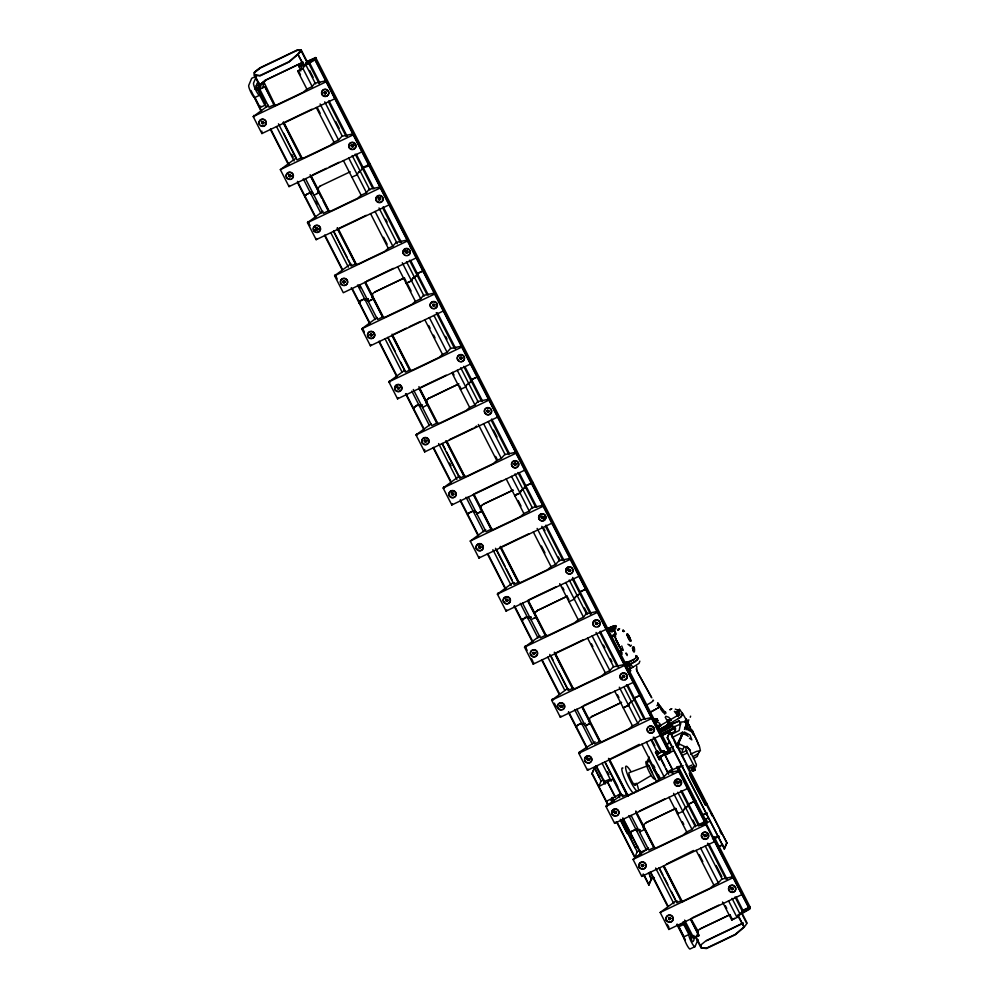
<?xml version="1.0" encoding="UTF-8"?>
<svg xmlns="http://www.w3.org/2000/svg" width="999" height="999" viewBox="0 0 999 999"><rect width="100%" height="100%" fill="white"/><g stroke="black" fill="none" stroke-linecap="round" stroke-linejoin="round"><path stroke-width="1.5" d="M623.351 631.543L623.076 629.882L623.376 631.493M665.197 717.182L667.844 721.927L671.203 719.967L668.693 717.245L665.858 716.258M657.767 703.159L657.929 703.97M658.391 704.869C654.595 707.367 659.178 703.733 658.378 703.958M658.304 704.682L657.767 703.408M682.429 732.329L672.14 737.587M615.247 633.316L614.959 631.518M669.954 733.778L675.312 731.305L675.561 728.458L674.637 726.885L673.863 728.746L662.012 734.477M673.576 727.11L680.456 724.1L679.17 720.878L670.304 724.787M684.465 721.753L680.893 722.077L679.158 730.556L671.403 734.44M656.48 721.728L656.331 720.991M638.086 658.616L638.111 657.742L637.3 659.989M636.251 668.693L636.775 670.903L636.763 666.42M612.974 629.295C612.949 633.791 616.021 627.097 612.974 629.295A7.118 1.086 -27.1 0 1 607.492 632.167M615.284 633.279L615.284 631.868M678.296 718.631A6.019 0.912 -27.1 0 0 681.43 716.246A481.943 73.277 -27.1 0 0 682.542 713.336L687.437 721.89L684.889 727.971M635.664 656.568C639.497 656.106 631.043 661.625 629.27 661.837A4.833 0.862 -27.3 0 0 626.798 662.537A10.215 1.811 -27.4 0 0 624.4 663.648M268.531 105.357L253.222 116.583L261.9 133.554L334.74 98.789L335.09 97.715L326.411 80.732L314.76 83.204L312.212 86.588L306.893 89.123L303.246 92.22L276.523 104.982L274.313 104.67L268.981 107.218L259.79 89.223L260.452 87.188L259.503 87.2L259.802 86.601L256.818 88.024L259.628 93.531M260.414 85.377L264.223 82.705L262.625 87.562L265.11 86.688L274.313 104.67M319.767 82.742L309.203 62.088L304.183 66.284L303.009 68.594L297.69 71.141L306.893 89.123M326.411 80.732L326.061 81.818L253.222 116.583M317.682 191.246L318.419 188.711M379.782 186.738L353.184 134.877L353.534 133.791L341.908 136.301L338.549 140.022L334.016 142.183L330.382 145.28L303.659 158.042L301.436 157.73L296.903 159.902L278.459 123.814M360.002 170.792L358.604 172.265L363.461 168.207M407.242 240.434L380.319 187.937L380.669 186.85L369.031 189.36L366.471 192.707L361.151 195.242L357.505 198.339L330.781 211.101L328.571 210.801L323.251 213.336L305.507 178.634M371.94 297.365L372.739 294.942M434.053 292.857L407.442 240.996L407.804 239.91L396.166 242.42L392.807 246.141L388.274 248.301L384.64 251.398L357.917 264.161L355.694 263.861L351.173 266.021L333.429 231.318M461.501 346.553L434.577 294.056L434.927 292.969L423.289 295.479L420.729 298.826L415.409 301.361L411.763 304.458L385.04 317.22L382.829 316.92L377.51 319.455L359.765 284.752M426.211 403.484L426.948 400.949M404.345 370.492L388.873 381.88L397.552 398.851L470.392 364.086L461.713 347.115L462.062 346.029L450.424 348.539L447.065 352.26L442.532 354.42L438.898 357.517L412.175 370.279L409.952 369.98L405.432 372.14L387.687 337.437M470.392 364.086L470.741 363.012L462.062 346.029M489.185 399.088L488.836 400.174L415.996 434.94L424.675 451.91L497.514 417.145L497.877 416.071L489.185 399.088L477.547 401.598L474.987 404.945L469.667 407.48L466.034 410.589L439.31 423.339L437.087 423.039L431.768 425.574L413.324 389.498M480.407 509.502L481.206 507.067M570.029 558.791L515.971 453.234L516.321 452.147L504.67 454.62L501.323 458.379L496.803 460.539L493.156 463.648L466.433 476.398L464.223 476.098L459.69 478.259L441.945 443.556M543.456 505.219L543.094 506.293L470.254 541.058L478.946 558.029L551.785 523.264L552.135 522.19L543.456 505.219L531.805 507.679L529.245 511.063L523.926 513.598L520.292 516.708L493.568 529.458L491.346 529.158L486.026 531.693L468.281 497.002M596.828 611.213L570.229 559.353L570.579 558.279L558.941 560.739L555.594 564.497L551.061 566.658L547.415 569.767L520.691 582.517L518.481 582.217L513.948 584.378L495.504 548.289M624.288 664.909L597.365 612.412L597.714 611.338L586.076 613.836L583.516 617.182L578.184 619.717L574.55 622.827L547.827 635.576L545.604 635.277L540.284 637.812L522.552 603.121M588.985 721.852L589.722 719.305M651.086 717.332L624.487 665.471L624.837 664.397L613.199 666.895L609.852 670.616L605.319 672.777L601.673 675.886L574.962 688.636L572.739 688.336L568.206 690.496L549.762 654.407M631.131 701.922L634.29 699.962L634.715 698.701M668.693 751.748L651.623 718.531L651.972 717.457L640.334 719.954L637.774 723.301L632.454 725.836L628.808 728.945L602.085 741.695L599.875 741.395L594.542 743.93L576.81 709.24M643.244 827.971L643.993 825.424M705.356 823.451L678.746 771.59L679.095 770.516L667.469 773.014L664.11 776.735L659.577 778.895L655.943 782.005L629.22 794.754L626.997 794.455L622.477 796.615L604.732 761.925M688.973 804.819L684.165 808.978M732.804 877.147L705.881 824.65L706.231 823.576L694.592 826.073L692.032 829.42L686.713 831.955L683.066 835.064L656.343 847.814L654.133 847.514L648.813 850.049L631.068 815.359M696.665 936.413L698.251 931.543L690.933 918.593M714.135 836.712L750.037 906.93L749.325 908.653L733.016 877.709L733.366 876.635L721.728 879.132L718.368 882.854L713.835 885.014L710.202 888.123L683.478 900.873L681.256 900.574L676.735 902.734L658.99 868.044M732.03 898.376L739.772 913.523L737.037 917.444L731.718 919.992L722.527 901.997M263.848 122.565L263.087 123.864L261.588 123.352L262.238 121.503L263.848 122.565A2.41 2.348 22.7 0 1 262.762 122.328L261.775 122.053A2.41 2.348 22.7 0 1 261.338 121.354M290.984 175.624L290.209 176.923L288.723 176.411L289.373 174.563L290.984 175.624A2.41 2.348 22.7 0 1 289.885 175.387L288.898 175.112A2.41 2.348 22.7 0 1 288.474 174.413M318.119 228.684L317.345 229.982L315.846 229.47L316.508 227.622L318.119 228.684A2.41 2.348 22.7 0 1 317.02 228.446L316.034 228.172A2.41 2.348 22.7 0 1 315.534 227.285M353.221 146.678L353.446 145.205M345.242 281.755L344.068 282.754L343.019 281.593M399.163 388.786L399.388 387.312M461.575 357.018L461.313 359.29L459.815 358.778L460.039 357.305M480.556 547.964L480.781 546.49L479.845 545.879M597.727 623.301L596.965 624.587L595.466 624.075L596.116 622.24L597.727 623.301A2.41 2.348 22.7 0 1 596.64 623.051L595.654 622.777A2.41 2.348 22.7 0 1 595.154 621.89M624.525 677.272L624.363 675.374L623.251 675.299L622.477 676.585L624.088 677.647L624.2 675.761L622.664 676.048M641.633 864.709L641.42 866.183L642.345 866.795L643.681 865.409L643.181 864.422M670.304 917.482L670.804 918.468L669.48 919.854L668.606 918.156L670.142 917.869L670.641 918.855L669.093 919.28L669.193 917.407M704.208 834.839L704.37 836.737L706.068 836.076M705.906 836.463L705.756 834.552M731.343 887.899L731.118 889.372L732.617 889.884L732.879 887.611M378.646 198.127L378.421 199.6L379.358 200.212L380.569 198.264M397.465 387.175L397.627 389.073L399.325 388.399M432.917 304.245L433.067 306.144L434.615 305.856L434.29 304.345L432.754 304.633M424.6 440.234L424.375 441.708L425.861 442.22L426.136 439.947M505.981 599.412L506.143 601.311L507.679 601.023L507.529 599.125L505.819 599.8M649.949 728.721L649.725 730.194L651.223 730.706L651.71 729.245L650.224 728.746M679.52 709.365L677.809 710.189L676.972 712.349L674.387 711.388L677.959 716.021A5.532 0.837 -27.1 0 0 680.119 714.26L678.683 711.525L679.52 709.365L682.429 713.386A481.668 73.239 -27.1 0 1 681.443 716.008L681.318 716.32A5.669 0.862 -27.1 0 1 678.358 718.568L665.084 726.31A16.871 2.56 -27.1 0 1 660.052 729.07A16.758 2.547 -27.1 0 0 665.084 726.31M698.813 745.641L696.84 740.172L687.324 722.14M256.518 76.011L253.546 83.104A6.868 1.199 64.5 0 0 256.031 90.622A6.868 1.199 64.5 0 0 259.728 95.192L264.885 105.282L260.065 107.58L254.907 97.502A6.868 1.199 64.5 0 1 251.199 92.919A6.868 1.199 64.5 0 1 248.726 85.402L251.686 78.309L255.307 76.586M260.065 107.58L260.714 106.031M264.885 105.282L265.534 103.734L257.942 88.874C255.282 94.006 255.856 79.808 258.978 83.079M300.824 70.991L299.063 66.009M315.022 59.278L315.672 57.505L307.03 61.538L304.133 65.534L315.022 59.278L548.526 515.959M324.35 92.183L326.361 92.67M310.177 225.637L308.616 222.989M362.924 169.268L363.411 168.107M343.169 281.231L344.156 281.506A2.41 2.348 22.7 0 0 345.179 281.718M359.091 302.934L359.915 300.949M359.041 302.834L360.701 300.487M359.515 302.734L360.489 300.811M365.771 299.001L365.334 300.262L368.319 298.838M370.292 334.29L371.278 334.565A2.41 2.348 22.7 0 0 373.314 334.54M404.645 251.885L405.881 251.024L407.754 251.848M417.669 274.226L417.245 275.487L414.26 276.91M423.676 270.492L423.439 272.09L423.938 270.379M423.489 272.203L424.475 270.217M397.427 387.35L398.414 387.624A2.41 2.348 22.7 0 0 400.449 387.6M432.867 304.42L434.877 304.907M414.697 406.83C411.426 411.9 415.996 403.721 418.943 404.707L414.922 406.718M421.59 405.432L419.605 406.381L420.03 405.119M471.928 380.344L471.503 381.606L468.519 383.029M478.471 376.598L477.747 378.321L478.384 376.361M487.125 410.539L489.135 411.026M467.607 515.172L468.956 512.949M525.711 487.624L526.198 486.463M532.929 482.405L531.955 484.328M522.976 619.255C520.229 624.562 524.7 615.284 527.46 616.945M528.546 617.357L528.071 618.518L531.043 617.095L530.806 617.794M528.608 617.457L528.121 618.618L531.106 617.195M533.079 652.647L534.065 652.921A2.41 2.348 22.7 0 0 535.089 653.134M567.432 570.242L568.656 569.38L569.505 569.992A2.41 2.348 22.7 0 0 570.529 570.204M531.668 658.816L533.041 661.9M577.047 595.267L580.019 593.843L580.456 592.582M586.937 588.723L586.213 590.459L586.987 588.836M582.38 724.737L582.817 723.476M590.359 759.015A2.41 2.348 22.7 0 1 588.324 759.04L587.337 758.765A2.41 2.348 22.7 0 1 586.9 758.066M629.095 665.834L631.281 664.71L632.654 667.369L630.581 668.543L629.095 665.834L629.82 665.484M608.079 805.344L591.932 773.763L594.405 767.844L597.514 766.358M591.932 773.763L594.954 767.157M610.726 780.132L613.299 778.895L598.763 786.575L601.061 781.081L594.73 767.682M604.707 780.968L603.883 783.154L606.081 780.756L609.502 779.357M640.983 694.867L640.796 696.415M641.258 694.954L640.534 696.678L641.52 694.692M606.418 801.31L620.891 793.755L618.319 794.979L619.692 797.714M613.374 812.349L614.61 811.488A2.41 2.348 22.7 0 0 616.483 812.312M649.912 728.895L651.922 729.382M655.157 719.455L655.943 718.818L657.005 721.478L656.355 721.79L655.157 719.455L655.943 718.818M655.943 720.978C656.081 723.788 655.069 718.269 654.233 719.642M656.031 720.291L656.331 722.102L654.133 719.804M656.68 781.805L646.815 762.487L649.138 756.93M661.126 731.693L663.286 730.069L661.038 731.131M667.494 728.134L663.948 730.094L665.072 728.82M663.948 730.094L665.184 729.045M663.411 754.632L660.164 756.193L661.301 758.416L659.29 759.752L655.494 752.322L657.504 750.986L658.453 753.683L657.504 750.986M663.836 729.869L667.382 727.909M667.594 727.834C680.943 720.729 662.512 731.88 669.08 726.573M667.707 728.059L667.757 727.434M667.257 737.811L669.954 731.368L726.922 842.944L724.45 848.863L667.257 737.811L670.054 731.743L661.4 735.851M620.304 819.342L627.659 833.616L628.046 832.854L627.072 833.378M661.113 758.878L660.164 756.193M659.29 759.752L661.301 758.416M658.453 753.683L662.986 751.148L664.785 755.169L670.042 752.659L670.604 751.323L670.304 750.736L665.222 752.759M665.172 752.697L663.773 750.624L663.049 752.135L663.761 753.159M673.388 727.709L673.713 726.935L672.827 727.147M631.068 831.705L630.344 833.428L631.493 831.493M664.859 751.56L664.485 752.821M630.394 833.541L631.218 831.543L637.3 828.558M664.298 752.896L664.198 754.008L663.923 752.871M664.984 754.969L672.577 769.829L664.984 754.969L673.826 750.649M670.391 724.887L679.17 720.878M637.075 829.595L636.638 830.856L639.622 829.432L639.323 830.032M664.76 753.795L669.742 752.085L670.716 749.475L668.219 750.661M641.183 854.257L634.902 857.254L637.2 851.76L621.44 819.904M686.538 724.962L686.201 725.786M686.176 727.185L686.475 725.274L688.361 728.721M640.846 851.648L640.022 853.833L642.22 851.435L645.641 850.037M681.418 765.509L672.577 769.829M687.799 747.776C686.837 743.743 684.715 749.262 686.638 750.561A10.864 1.898 64.5 0 0 687.412 752.921L693.281 764.397A10.864 1.898 64.5 0 0 694.455 765.846C695.416 769.867 697.527 764.347 695.616 763.061A10.864 1.898 64.5 0 0 694.829 760.676L688.973 749.225A10.864 1.898 64.5 0 0 687.799 747.764M685.838 764.385L710.039 811.712M691.483 768.943L692.644 771.228L691.483 768.943L693.88 767.794L695.042 770.079L692.644 771.228M695.104 769.043L694.03 769.854M695.042 770.079L694.018 767.469M643.181 873.988L648.801 884.977L651.273 879.058L654.382 877.559M648.801 884.977L651.81 878.371M689.035 804.932L688.548 806.081L685.564 807.504M694.792 802.796L695.516 801.073M695.779 800.811L694.742 802.697M698.726 826.048L699.213 824.887M701.286 825.249L709.964 821.328M706.855 820.142C707.604 821.79 702.734 824.862 705.019 821.465L699.113 824.512M698.026 939.497L695.067 946.59L690.247 948.888A6.868 1.199 64.5 0 1 686.538 944.317A6.868 1.199 64.5 0 1 684.053 936.8L678.908 926.71L679.545 925.161L684.377 922.864L691.97 937.724C690.197 940.983 693.731 944.679 694.317 937.749M717.557 836.175L712.487 838.71M678.908 926.71L683.728 924.412L684.377 922.864M724.125 849.025L726.822 842.569M691.333 935.713L690.846 936.875L693.83 935.451L693.531 936.051M739.772 913.523L742.756 912.099L743.231 910.938L736.201 897.177M749.687 906.955L749.375 908.765L737.637 915.409L744.03 926.885L738.061 915.209M738.273 915.633L749.587 909.19L750.311 907.467L749.537 907.666M686.425 726.66L686.738 725.986M678.708 711.475L676.972 712.349M691.92 730.631C684.265 725.511 683.453 728.234 691.495 731.605L693.681 734.927L692.157 730.281M683.89 732.729L688.211 736.35M698.751 752.722L699.487 751.073M627.946 669.892L629.657 668.843L630.631 670.754L629.195 671.553M676.56 745.791L682.692 733.066L676.473 746.353M678.034 744.954L682.704 733.89L676.648 746.428M687.262 727.097L687.399 726.81M678.733 745.679L678.87 745.391M686.325 729.395L686.163 729.707M677.996 744.979L676.947 747.24L678.646 743.706L686.151 747.227M613.174 631.056L612.986 629.095L614.248 628.858M261.9 133.554L261.85 131.094M353.534 133.791L362.225 150.774L361.863 151.848L289.023 186.613L280.344 169.643L295.829 158.242M289.023 186.613L289.623 185.427M380.669 186.85L389.348 203.833L388.998 204.907L316.159 239.673L307.48 222.702L322.952 211.301M316.159 239.673L316.758 238.486M358.454 172.228L357.267 174.713L351.898 177.148M407.804 239.91L416.483 256.893L416.133 257.967L343.294 292.732L334.603 275.761L350.087 264.36L351.636 264.248M367.969 299.338L368.269 298.738L365.284 300.162M434.927 292.969L443.606 309.952L443.256 311.026L370.417 345.791L361.738 328.821L377.16 317.495M370.417 345.791L371.016 344.605M412.612 278.471L411.476 280.731L406.156 283.266L406.818 282.705M390.01 382.18L389.473 380.681M397.552 398.851L398.151 397.664M415.996 434.94L431.156 423.826M424.675 451.91L424.625 449.45M466.87 384.59L465.796 386.95L460.414 389.385L461.076 388.823L459.665 386.076M516.321 452.147L524.999 469.13L524.65 470.204L451.81 504.97L443.131 487.999L458.603 476.61L460.152 476.486M451.81 504.97L452.41 503.783M470.254 541.058L485.739 529.67M478.946 558.029L479.545 556.843M570.579 558.279L579.258 575.249L578.908 576.323L506.068 611.088L497.39 594.118L512.874 582.729L514.423 582.604M506.068 611.088L506.668 609.902M597.714 611.338L606.393 628.309L606.043 629.382L533.204 664.148L524.525 647.177L539.947 635.851M533.204 664.148L533.803 662.961M624.837 664.397L633.528 681.368L633.166 682.442L560.327 717.22L551.648 700.237L567.132 688.848L568.681 688.736M560.327 717.22L560.926 716.021M651.972 717.457L660.651 734.427L660.302 735.501L587.462 770.279L578.783 753.296L579.383 752.097L595.117 741.845M587.462 770.279L588.061 769.08M679.095 770.516L687.787 787.487L687.437 788.561L614.597 823.338L605.906 806.355L621.39 794.967L622.939 794.854M614.597 823.338L615.197 822.14M706.231 823.576L714.909 840.546L714.56 841.62L641.72 876.398L633.041 859.415L648.526 848.026M641.72 876.398L642.32 875.199M733.366 876.635L742.045 893.606L741.695 894.679L668.855 929.457L660.177 912.474L675.649 901.086L677.197 900.973M668.806 926.985L667.232 924.337M668.855 929.457L669.455 928.258M303.184 64.123L299.013 66.109M655.781 722.614L656.131 721.565M637.225 659.827L638.111 658.403M612.712 628.758L607.892 630.481M412.712 278.359L411.538 280.831L406.206 283.379L406.868 282.817M575.449 596.927L576.81 595.704M659.128 706.755L660.439 706.668L664.822 714.223M300.749 50.112L297.789 54.158L288.923 61.701L260.002 75.512L254.595 74.775M298.689 53.471L300.911 50.425L306.88 62.1M298.376 54.283L301.348 50.2L307.317 61.876L303.921 66.159L297.952 54.483L304.345 65.959L315.234 59.703M612.262 628.021L612.187 627.384M614.984 634.015L611.063 636.4M615.197 628.895L615.971 628.708M637.325 659.777L634.964 661.638M635.689 658.091L636.238 656.405M673.813 728.683L661.525 734.615M305.557 195.092L306.456 194.58M306.056 194.805L304.782 196.716M359.815 301.211L360.439 300.711M468.494 513.286L467.557 515.072L468.768 513.249M609.677 627.896L609.165 628.196M614.31 626.823L614.672 626.66M618.531 629.195L617.906 629.57L619.617 628.783M576.86 725.686L577.484 725.187M577.285 725.486L576.136 727.422M657.841 707.954L659.59 707.205L658.716 707.442M671.053 709.153L669.817 709.789L671.877 708.703M661.126 730.868L660.302 731.555M667.694 725.586L670.466 724.412L669.567 725.099M677.709 715.546L678.945 714.947M664.635 729.245L666.795 728.321L665.734 728.608M631.543 831.605L637.362 828.658M668.356 723.688L666.882 724.787L669.617 723.638M667.719 725.574L668.781 725.511M412.699 278.521L414.036 277.347M575.499 596.715L574.313 599.188L568.993 601.735M734.527 918.343L731.718 919.992M664.872 726.785L664.323 727.135L665.958 726.847L663.736 728.009L664.884 726.797M665.871 726.685L663.661 727.622M659.352 730.931L663.124 729.745L660.052 731.917M631.356 645.192L630.531 646.078L627.896 644.218M261.651 122.265L263.187 121.978L263.686 122.952M263.674 123.102L262.687 123.576L261.638 122.402M324.225 92.395L326.149 92.532L325.1 94.093L324.163 93.481L324.388 92.008L326.311 92.145M326.248 93.232L325.262 93.706L324.213 92.545M288.786 175.325L290.322 175.037L290.821 176.011M290.809 176.161L289.81 176.636L288.761 175.462M351.361 145.454L352.897 145.167L353.396 146.154M353.384 146.291L352.222 147.153L351.173 145.991L351.948 144.705L353.059 144.78M315.909 228.384L317.445 228.097L317.957 229.071L316.945 229.695L315.896 228.521M378.484 198.514L380.182 197.839M380.507 199.35L379.52 199.825L378.471 198.664M343.044 281.443L344.967 281.581L343.918 283.142L342.982 282.53L343.206 281.056L345.13 281.194M405.619 251.573L407.155 251.286L407.654 252.272M407.642 252.41L406.655 252.884L405.606 251.723M370.167 334.503L371.715 334.215L372.215 335.189M372.19 335.339L371.203 335.814L370.154 334.653M397.302 387.562L398.838 387.275L399.338 388.261M461.9 358.529L460.914 359.003L459.865 357.842L460.876 357.217L461.913 358.391M424.438 440.621L425.974 440.334L426.473 441.321M426.461 441.458L425.462 441.933L424.413 440.771M487.599 410.002L486.95 411.838L488.873 411.975L488.548 410.464L487.012 410.751M489.035 411.588L488.036 412.063L486.988 410.901M452.16 492.932L451.386 494.218L452.435 495.379L453.771 493.993L453.259 493.007M451.56 493.681L453.096 493.394L453.608 494.38M453.583 494.517L452.597 494.992L451.548 493.831M514.735 463.061L513.961 464.348L515.009 465.509L516.346 464.123L515.297 462.949M514.135 463.811L515.671 463.524L516.183 464.51M516.158 464.647L515.172 465.122L514.123 463.961M479.283 545.991L478.633 547.827L479.557 548.439L480.719 547.577M478.696 546.74L480.232 546.453L480.731 547.44M541.271 516.87L542.807 516.583L543.306 517.569M543.294 517.707L542.295 518.181L541.258 517.02M507.842 600.636L506.855 601.111L505.806 599.949M568.406 569.929L569.942 569.642L570.441 570.629M570.417 570.766L569.43 571.241L568.381 570.079M532.954 652.859L534.877 652.996L533.828 654.557L532.892 653.945L533.116 652.472L535.039 652.609M534.977 653.696L533.99 654.17L532.942 653.009M595.529 622.989L597.065 622.702L597.564 623.688M597.552 623.826L596.565 624.3L595.516 623.139M560.089 705.918L561.625 705.631L562.125 706.618M562.112 706.755L561.113 707.23L560.064 706.068M587.212 758.978L588.748 758.691L589.26 759.677M589.235 759.814L588.249 760.289L587.2 759.128M649.787 729.108L650.948 728.246L651.872 728.858M651.81 729.957L650.824 730.419L649.775 729.258M614.348 812.037L615.884 811.75L616.383 812.736M616.371 812.874L614.835 813.161L614.323 812.187M676.922 782.167L678.845 782.304L677.797 783.865L676.86 783.253L677.085 781.78L678.621 781.493L679.12 782.479L677.946 783.478L676.897 782.317M641.47 865.097L642.469 864.622L643.518 865.796M643.493 865.933L642.507 866.408L641.458 865.246M704.045 835.226L705.044 834.752L706.093 835.926M731.181 888.286L731.768 887.537M733.204 889.135L731.668 889.422L731.168 888.436M265.709 80.007L260.539 84.216L260.302 86.988L254.333 75.312L260.165 75.837L289.086 62.025L297.952 54.483M297.69 71.141L300.487 69.493L302.784 64.91L298.701 66.858M474.712 427.56L476.535 426.011M639.31 744.367L610.764 758.678M677.509 813.973L678.121 813.298L676.011 809.178M693.568 850.486L666.433 864.123M695.079 936.25L700.836 947.502L706.243 948.238L735.164 934.427L744.03 926.885M700.998 947.826L706.405 948.563L735.326 934.752L744.193 927.209L747.14 923.151L741.695 912.487M637.187 659.939L634.877 661.475M661.862 730.306L662.949 729.894L662.087 730.269M259.166 68.631L254.146 72.727L254.333 75.312M254.57 72.54L260.04 68.169M265.559 80.27L260.14 84.665L266.034 80.057M317.207 188.674L320.13 186.139M372.465 293.981L374.076 292.507M425.736 400.911L428.646 398.376M482.967 504.607L479.995 507.03L482.592 504.745M534.203 613.049L537.687 610.377M534.253 613.149L537.337 610.651M588.511 719.268L591.433 716.733M642.769 825.386L645.854 822.889M696.977 931.405L700.062 928.895L730.044 914.609M521.291 490.696L522.552 489.585M629.845 702.759L631.068 701.822M412.862 278.384L417.182 275.387M467.12 384.503L471.453 381.506M521.378 490.621L526.248 486.563L524.125 487.45M575.636 596.74L579.969 593.743M685.339 807.941L682.841 811.438L677.459 813.86M619.355 629.382L617.694 630.169M265.135 80.307L302.947 62.188M319.817 186.388L320.592 185.789M428.284 398.526L458.691 383.916M428.334 398.626L458.741 384.016M536.863 610.864L567.207 596.153M591.895 716.395L591.595 716.77M611.813 628.284L608.304 630.369L609.215 629.832M672.876 727.01L674.163 726.41L673.126 728.234L660.277 734.315M673.676 726.648L672.876 727.21M414.523 406.843L413.723 408.753M523.226 619.068L522.602 619.567L523.488 618.843M612.649 626.835L612.1 626.985M611.163 629.22L611.875 628.796L611.301 629.308M611.525 629.058L612.387 628.821M636.026 655.694L635.814 655.544M636.6 656.818L636.013 656.855M664.909 712.312L665.534 711.825L664.023 712.374M669.08 726.71L668.181 727.384L670.341 726.61M668.044 723.713L669.892 723.351L668.194 724.3M664.323 727.21L663.711 727.896L665.634 726.897M661.076 730.157L660.027 730.756L661.038 730.044M633.915 659.44L626.76 662.412M634.952 661.45L633.653 662.187M635.127 661.588L633.753 662.362A89.81 13.649 -27.1 0 1 625.923 666.171M677.647 715.509L670.941 719.417M259.478 68.407L260.402 67.895M607.055 629.695L610.839 627.784A7.542 1.149 -27.1 0 1 612.075 627.297M645.591 822.951L675.736 808.391M635.164 784.964L651.236 775.474M667.532 721.403L660.551 725.399C659.677 720.704 655.681 723.563 654.52 720.304M672.889 728.209C674.575 727.447 670.679 729.47 672.976 727.921M655.294 709.515L660.439 706.668M658.066 726.86L660.551 725.399M614.373 633.903L613.086 635.601A3.022 1.361 -30.7 0 1 610.926 636.638M693.656 756.193L694.842 755.544A4.346 0.924 -27.1 0 0 698.763 752.722M607.941 629.158L608.915 628.646M660.389 732.142L660.476 732.105C657.167 734.14 678.446 724.088 670.766 725.761M306.056 194.705L310.414 192.47M360.314 300.824L364.735 298.701M468.781 512.962L474.575 510.302M606.793 629.532L606.967 629.42M611.226 629.208L611.75 629.845M615.259 632.404L614.672 633.453M577.747 724.962L581.73 723.276M658.578 726.723L659.577 726.36L658.216 727.085M660.801 725.948L658.416 727.185M659.964 731.693L660.689 731.268M664.41 727.384L663.636 727.946L665.921 726.735M483.366 504.145L512.962 490.247M591.62 716.658L621.528 702.372M671.353 729.033L673.064 728.009M609.415 630.869L610.164 630.494M620.766 654.632L621.828 654.108L621.216 651.173L619.13 651.635M693.456 758.528L697.29 756.418L698.251 753.533M690.496 754.208L696.69 751.335L700.424 750.823L699.55 746.703L692.382 730.481M700.836 947.502L701.086 944.754L706.231 940.596L743.019 923.026M659.977 731.917L660.289 731.518M618.718 629.108L618.019 629.782L618.718 629.32M621.828 652.397A11.401 1.998 64.5 0 1 621.178 651.673L620.766 652.984A12.8 2.235 64.5 0 0 621.828 654.108M619.692 653.496L620.766 652.984M627.609 669.455L630.294 668.169M260.364 68.007L297.49 50.212L300.911 50.425M266.333 79.883L303.009 62.3M255.931 85.939L260.115 84.465M313.861 58.816L307.03 61.538M306.431 62.55L313.961 58.966M250.999 90.497L261.126 111.351M259.79 89.223L265.11 86.688M254.907 97.502L259.728 95.192M285.202 121.953L311.925 109.203M280.344 169.643L353.184 134.877M312.337 175.012L326.398 168.307M329.208 166.958L339.061 162.263M320.542 185.901L350.224 171.778M362.712 167.52L370.142 164.048L369.168 165.971M306.406 194.468L311.75 192.045M361.888 167.969C374.113 165.285 369.18 163.536 369.68 164.261M311.026 194.043L313.062 193.194M316.97 193.569L318.968 192.757M313.998 195.242L318.918 192.645M307.48 222.702L380.319 187.937M339.473 228.072L366.183 215.322M334.603 275.761L407.442 240.996M366.596 281.144L393.319 268.381M416.97 273.639L423.763 270.529M360.714 300.699L364.685 298.801M417.457 273.589L423.726 270.604M368.256 301.361L373.576 298.826M368.306 301.473L373.176 298.763M361.738 328.821L434.577 294.056M393.731 334.203L406.381 328.159M409.203 326.81L420.454 321.441M388.873 381.88L461.713 347.115M420.854 387.262L446.178 375.174M471.228 379.757L477.972 376.536M470.417 380.207L478.434 376.461M419.543 406.281L422.527 404.857M422.515 407.48L427.435 404.882M449.4 439.647L473.301 428.234M443.131 487.999L515.971 453.234M475.112 493.381L501.835 480.619M483.329 504.258L512.999 490.134M524.675 486.326L532.629 482.579M469.23 512.937L474.537 510.414M524.725 486.426L532.255 482.842M473.801 512.4L475.849 511.55M517.132 494.093L514.735 495.616L520.054 493.069L521.241 490.596L520.004 492.969L514.672 495.504M476.773 513.598L482.092 511.063M476.835 513.711L482.155 511.163M502.247 546.441L528.971 533.678M497.39 594.118L570.229 559.353M529.383 599.5L556.106 586.738M537.587 610.377L567.27 596.253M586.488 588.773L579.745 591.995L586.538 588.886M523.439 618.955L527.509 617.057M586.538 590.297L586.962 588.698M536.363 617.182L534.228 618.081M531.031 619.717L536.013 617.232M524.525 647.177L597.365 612.412M556.505 652.559L583.229 639.797M621.753 645.966L623.251 650.374L621.778 650.074L619.43 651.985L621.216 651.173M551.648 700.237L624.487 665.471M627.684 669.792L629.657 668.843M583.641 705.619L610.364 692.856M591.895 716.595L621.478 702.484M577.697 725.074L581.78 723.176M634.003 698.114L641.158 694.817M633.254 698.663L640.771 695.079M582.33 724.637L585.364 723.313M585.302 725.836L590.222 723.239M585.352 725.948L590.272 723.351M578.783 753.296L651.623 718.531M664.16 712.824L666.171 712.986M654.62 721.303L655.294 720.978M655.694 720.791L657.005 721.478M656.48 721.503L657.13 721.153M586.376 758.953L587.474 758.428M661.326 730.644L659.215 731.505L668.631 726.91M661.625 735.339L669.954 731.368M666.133 744.292L670.129 742.382M598.888 776.835L601.56 775.574M665.896 744.854L669.892 742.944M655.494 752.322L657.305 751.46M658.641 753.221L662.986 751.148M601.061 781.081L603.733 779.807M669.405 748.463L673.401 746.553M646.815 762.487L649.487 761.213L658.653 779.145M670.604 751.323L665.346 753.833L664.747 752.659L668.88 750.786L668.219 752.372L668.93 752.185M659.964 756.655L664.31 754.582L662.787 751.61M659.79 757.13L665.147 754.57M681.018 753.246L686.638 750.561M681.793 755.619L687.412 752.934M672.752 769.43L667.394 771.99L666.233 768.755M613.498 798.913L610.826 800.187L612.449 802.322M679.17 767.569L683.166 765.659M687.662 767.082L691.87 765.072M605.906 806.355L678.746 771.59M688.823 768.531L694.455 765.846M613.511 812.012L614.61 811.488M639.31 811.063L664.622 798.975M646.103 822.614L675.786 808.491M687.462 804.682L695.017 801.011L687.512 804.782M636.588 830.756L638.573 829.807M639.56 831.955L644.53 829.47M702.272 814.972L706.268 813.061M635.027 847.514L637.699 846.24M703.371 814.897L707.367 812.986M637.2 851.76L639.872 850.486M704.208 819.779L708.204 817.869M633.041 859.415L705.881 824.65M714.21 838.311L718.206 836.4M713.973 838.885L719.305 836.338M718.481 846.553L722.652 844.567M718.269 847.065L722.439 845.079M726.922 842.944L710.963 812.537M660.177 912.474L733.016 877.709M692.157 917.856L718.88 905.094M684.053 936.8L688.885 934.49L683.728 924.412M700.424 928.833L730.007 914.722M741.72 910.801L749.325 907.242M743.968 910.326L746.753 908.99M690.646 918.93L699.138 935.539L696.79 936.4M699.138 935.539L693.818 938.073L684.615 920.091M706.593 940.721L743.219 923.238M296.978 50.524L298.114 50.037M315.185 58.179L315.946 58.029M668.556 723.701L669.78 723.264M609.939 628.309L611.588 627.672M611.351 636.925L614.747 635.726A9.615 1.686 64.5 0 0 621.665 650.024M647.964 765.671L628.933 772.776A6.918 1.211 64.5 0 0 632.255 781.88A6.918 1.211 64.5 0 0 635.052 783.403M690.496 937.474L693.406 936.375M690.709 937.899L693.631 936.8M255.894 88.112L260.077 86.563L259.902 84.041M254.708 89.048L260.302 86.988M694.055 770.154L695.192 769.742M610.839 627.784L612.499 627.734M653.908 718.918L655.107 718.643L655.893 720.017L655.294 719.13M615.009 626.398L614.085 626.935M652.597 719.617L654.857 718.905L655.631 720.304M671.203 719.967L667.844 721.927M664.298 726.997L665.746 726.635M354.495 145.492L351.486 145.242A2.41 2.348 22.7 0 1 351.136 144.73M705.644 836.438L704.033 835.376M731.605 887.924L733.216 888.985M352.947 146.666L351.336 145.604M378.921 198.152L380.532 199.213M398.901 388.773L397.29 387.712M480.294 547.952L478.671 546.89M506.256 599.437L507.867 600.499M624.25 677.26L622.639 676.198M637.125 656.231L637.037 655.981M677.959 716.021L676.835 716.133M639.273 829.932L640.184 829.969M623.126 631.181L624.462 631.343L623.364 630.619M639.86 661.151L639.01 663.386L632.654 667.369M301.348 50.2L296.815 50.2L259.877 67.845L254.408 72.215L254.757 75.1L260.727 86.776M613.836 628.646L613.973 628.658A7.118 1.086 -27.1 0 0 613.91 626.96M633.079 647.464L633.116 648.089M380.619 198.789L378.609 198.302A2.41 2.348 22.7 0 1 378.109 197.415M462.013 357.967L460.002 357.48A2.41 2.348 22.7 0 1 459.752 357.155M624.787 676.323L622.926 675.499M657.866 703.171C659.927 707.879 657.604 700.736 658.528 704.62M683.903 734.14L687.362 735.139M407.317 250.899L405.781 251.186L405.944 253.084L407.48 252.797L407.704 251.323M561.788 705.244L560.252 705.531L560.402 707.429L561.95 707.142L562.162 705.669M588.911 758.303L587.375 758.591L587.537 760.489L589.073 760.202L589.298 758.728M616.046 811.363L614.51 811.65L614.672 813.548L616.208 813.261L616.433 811.787M675.274 709.153L677.809 710.189M678.246 747.714L682.155 749.125M630.419 645.941L629.582 645.129M684.228 731.93L690.022 735.039L691.832 739.872L689.422 738.186M687.412 747.814L690.421 750.087M614.972 630.856L614.984 632.979L614.922 632.092M659.777 705.943L665.047 712.225M626.048 652.984L627.035 654.183M633.641 651.061L633.179 650.062M658.816 758.229L659.053 758.716M619.592 646.778C622.464 651.947 608.99 625.824 620.029 647.614A9.678 1.698 64.5 0 0 621.778 650.074M660.589 708.978L662.874 712.15M629.52 669.143L630.631 670.754M651.823 697.814L636.95 671.091M614.123 628.783L614.685 630.044M686.613 726.298L687.05 727.072M617.095 641.895L616.52 640.746A9.678 1.698 64.5 0 1 614.71 633.766M687.537 727.871L686.925 726.822M626.061 653.608L627.185 655.569M687.737 723.576L690.147 727.547L688.885 724.537M685.863 722.24C687.062 725.511 684.777 718.955 685.689 722.639M633.741 648.401L634.39 649.2L633.304 647.077L633.978 649.412L633.453 648.139M633.753 651.011L633.041 650.187M633.141 650.424L633.291 650.012M656.555 719.942L656.143 719.317L656.892 720.791M673.863 728.746L675.312 731.305M636.937 671.041L651.36 697.265M679.008 721.266L680.456 724.1M692.607 768.543L693.781 770.816M669.742 731.88L673.501 739.26M685.364 762.462L674.125 740.484L676.073 745.279M710.576 812.774L712.2 815.958M719.804 830.818L721.428 834.003M691.058 777.959L705.257 805.132L706.63 803.258L705.893 805.019L690.709 776.473L689.66 773.85L690.346 771.428L689.298 773.326L690.384 776.635M629.27 661.837L629.507 662.3A89.848 13.661 -27.1 0 1 624.575 664.672M667.582 737.649L724.45 848.863M629.145 665.721L630.581 668.543M670.441 751.248L315.884 57.93L314.972 59.965L352.984 134.316M678.184 766.395L707.105 822.951M549.937 518.706L574.575 566.895M575.973 569.642L669.018 751.598M676.76 766.745L682.392 777.759M683.791 780.506L705.669 823.301M712.712 837.062L749.587 909.19M470.654 364.448L515.759 452.672M677.135 768.268L678.546 771.028M663.723 750.649L664.323 751.81M328.921 100.637L347.227 136.438M356.368 154.333L374.026 188.861M383.179 206.756L401.486 242.557M410.639 260.452L428.284 294.98M437.437 312.887L455.744 348.676M464.897 366.571L482.542 401.099M491.695 419.006L509.303 453.421M519.155 472.689L536.813 507.217M545.966 525.124L564.26 560.914M572.714 577.434L591.071 613.336M600.224 631.243L618.518 667.032M627.672 684.939L645.329 719.455M654.482 737.362L661.525 751.123M671.378 770.404L672.789 773.151M681.942 791.058L699.587 825.574M708.741 843.481L727.047 879.27M308.716 63.249L319.28 83.904M328.434 101.798L346.029 136.226M355.182 154.121L372.839 188.649M382.692 207.917L400.287 242.345M409.44 260.24L427.097 294.767M436.251 312.662L454.557 348.464M463.711 366.358L481.356 400.886M491.208 420.154L508.816 454.582M517.969 472.477L535.614 507.005M545.479 526.273L563.074 560.701M572.227 578.596L590.584 614.497M599.737 632.404L617.332 666.82M626.485 684.715L644.143 719.243M653.296 737.137L661.038 752.284M670.192 770.179L671.59 772.939M680.744 790.833L698.401 825.361M707.554 843.256L725.861 879.058M735.002 896.952L742.756 912.099M742.557 915.271L746.54 923.064M309.615 70.454L313.137 77.348M335.664 121.403L339.185 128.284M385.701 219.256L387.113 222.015M445.591 336.388L447.003 339.148M493.518 430.119L497.04 437M543.556 527.984L544.967 530.731M558.341 556.893L559.752 559.64M584.44 607.941L587.262 613.448M603.446 645.117L604.857 647.864M610.489 658.878L611.9 661.638M652.072 740.222L654.894 745.729M692.969 820.179L695.779 825.686M716.196 865.609L721.827 876.623M661.4 759.302L664.847 766.058M305.744 64.673L315.597 83.953M324.75 101.848L342.345 136.264M352.197 155.544L369.855 190.072M379.008 207.967L397.315 243.768M406.468 261.663L424.113 296.191M433.978 315.459L450.874 348.501M460.726 367.782L478.384 402.31M488.236 421.578L505.132 454.62M514.985 473.901L532.642 508.429M541.795 526.323L559.39 560.751M569.243 580.019L586.9 614.547M596.053 632.442L613.648 666.87M624.213 687.512L641.158 720.666M651.011 739.934L657.354 752.334M660.489 758.478L668.618 774.362M677.772 792.257L695.416 826.785M705.282 846.066L722.177 879.108M655.681 751.86L658.853 758.054M303.009 68.594L312.212 86.588M348.726 158.004L366.471 192.707M402.285 262.737L420.729 298.826M457.255 370.242L474.987 404.945M511.513 476.361L529.245 511.063M565.771 582.479L583.516 617.182M619.318 687.225L637.774 723.301M673.588 793.343L692.032 829.42M728.558 900.836L737.037 917.444M320.092 103.946L338.549 140.022M375.062 211.451L392.807 246.141M429.333 317.57L447.065 352.26M483.591 423.688L501.323 458.379M537.137 528.421L555.594 564.497M592.107 635.926L609.852 670.616M646.365 742.045L664.11 776.735M700.636 848.163L718.368 882.854M298.351 70.579L300.462 74.7M317.357 107.742L320.179 113.249M383.591 237.275L387.113 244.156M404.707 278.571L406.118 281.331M407.58 284.191L411.101 291.071M428.696 325.499L430.107 328.246M433.628 335.127L435.027 337.887M452.634 372.302L454.046 375.062M495.629 456.393L497.04 459.153M518.206 500.561L521.028 506.068M541.446 545.991L544.967 552.872M562.562 587.3L563.973 590.047M567.494 596.94L568.893 599.687M591.483 643.856L592.882 646.603M617.519 694.792L618.93 697.552M653.483 765.109L654.894 767.869M658.416 774.749L659.815 777.509M682.404 821.665L683.803 824.425M699.3 854.707L702.809 861.6M725.336 905.656L726.748 908.403M730.269 915.296L732.379 919.417M316.283 107.492L334.016 142.183M343.406 160.552L361.151 195.242M370.542 213.611L388.274 248.301M397.664 266.671L415.409 301.361M424.8 319.73L442.532 354.42M451.923 372.789L469.667 407.48M478.346 424.463L496.803 460.539M506.193 478.908L523.926 513.598M533.316 531.967L551.061 566.658M559.74 583.641L578.184 619.717M587.587 638.086L605.319 672.777M614.71 691.146L632.454 725.836M641.845 744.205L659.577 778.895M668.968 797.264L686.713 831.955M696.103 850.324L713.835 885.014M264.223 82.705L275.187 105.519M283.579 121.915L302.023 157.992M311.101 175.762L329.445 211.638M337.837 228.034L356.281 264.111M365.359 281.88L383.703 317.757M392.095 334.153L410.539 370.229M418.931 386.625L437.974 423.876M447.053 441.645L464.797 476.348M473.888 494.118L492.232 529.994M500.611 546.391L519.068 582.467M528.146 600.237L546.49 636.113M554.882 652.509L573.326 688.586M582.405 706.355L600.749 742.232M609.14 758.628L628.284 796.078M635.963 811.101L654.308 846.977M664.098 866.121L682.542 902.197M283.704 123.039L301.436 157.73M310.115 174.713L328.571 210.801M337.25 227.772L355.694 263.861M365.085 282.218L382.829 316.92M392.22 335.277L409.952 369.98M419.343 388.336L437.087 423.039M446.478 441.396L464.223 476.098M473.613 494.455L491.346 529.158M500.736 547.514L518.481 582.217M527.872 600.574L545.604 635.277M554.295 652.247L572.739 688.336M582.13 706.693L599.875 741.395M608.553 758.366L626.997 794.455M635.676 811.425L654.133 847.514M663.523 865.883L681.256 900.574M264.71 86.638L274.563 105.906M283.004 122.427L301.311 158.229M310.464 176.124L321.778 198.264M323.189 201.011L328.122 210.652M337.275 228.546L355.569 264.348M365.434 283.616L382.38 316.77M392.232 336.051L409.84 370.467M418.981 388.361L436.638 422.889M445.791 440.784L464.098 476.585M473.251 494.48L491.608 530.382M500.049 546.903L518.356 582.704M528.209 601.985L545.866 636.5M555.019 654.407L572.614 688.823M581.768 706.718L599.425 741.246M608.578 759.14L626.873 794.942M636.026 812.836L653.683 847.364M663.536 866.645L681.143 901.061M690.996 920.341L698.738 935.476M695.966 936.912L701.273 947.289M283.728 133.416L296.403 158.192M333.766 231.268L347.14 257.43M348.551 260.19L349.962 262.937M388.736 338.773L395.067 351.161M400.699 362.175L404.932 370.429M442.295 443.506L445.104 449.013M446.516 451.773L459.19 476.56M496.553 549.625L504.994 566.158M506.406 568.906L512.037 579.919M551.51 657.13L552.922 659.877M558.553 670.891L567.707 688.798M605.069 761.875L617.744 786.65M659.328 867.994L662.849 874.874M664.26 877.621L667.782 884.515M671.303 891.395L675.524 899.649M613.074 779.432L620.679 794.28M291.795 154.333L293.207 157.08M315.784 201.249L317.195 203.996M358.728 285.227L360.139 287.987M449.65 463.049L451.061 465.809M607.504 771.765L608.915 774.525M265.259 104.545L266.671 107.305M276.523 126.573L294.131 161.001M303.284 178.896L320.929 213.424M330.794 232.692L348.389 267.12M357.542 285.015L375.199 319.543M385.052 338.811L401.948 371.853M411.8 391.133L429.458 425.661M438.611 443.556L456.905 479.358M466.058 497.252L483.716 531.78M492.869 549.675L511.176 585.476M520.317 603.371L537.974 637.899M547.827 657.167L564.722 690.222M574.587 709.49L592.232 744.018M602.097 763.286L611.238 781.193M628.846 815.609L646.503 850.137M655.644 868.031L673.95 903.833M683.104 921.727L687.324 929.994M607.717 781.98L615.322 796.84M607.554 782.379L615.147 797.239M253.821 96.004L261.563 111.151M270.717 129.046L289.011 164.847M297.465 181.368L315.821 217.27M324.975 235.165L342.57 269.58M352.422 288.861L370.08 323.389M379.233 341.283L396.828 375.699M405.981 393.606L424.338 429.508M433.491 447.402L451.086 481.818M460.239 499.725L478.596 535.626M487.749 553.521L506.056 589.323M514.51 605.844L532.867 641.745M542.007 659.64L559.615 694.068M568.768 711.962L587.125 747.864M596.278 765.758L605.431 783.666M612.462 797.427L613.873 800.187M623.026 818.081L641.383 853.983M650.536 871.877L668.131 906.305M677.285 924.2L685.027 939.347M270.279 129.246L287.887 163.674M297.739 182.942L315.397 217.47M324.538 235.364L342.145 269.792M351.298 287.687L369.655 323.589M378.808 341.483L397.103 377.285M405.557 393.806L423.913 429.707M433.067 447.614L451.373 483.404M460.514 501.298L478.171 535.826M487.325 553.733L505.631 589.522M514.073 606.043L532.43 641.945M541.583 659.852L559.19 694.268M568.331 712.162L586.688 748.064M595.841 765.971L604.994 783.865M612.037 797.627L614.148 801.76M622.602 818.281L640.958 854.182M650.112 872.09L667.707 906.505M676.86 924.4L684.877 940.084M622.327 820.703L628.646 833.066M630.057 835.813L631.455 838.561M648.463 872.751L651.598 878.908M594.405 767.844L599.25 777.322M627.722 833.004L635.339 847.901M649.887 876.348L651.273 879.058M620.691 820.878L626.361 831.98M592.257 773.613L607.804 804.033M616.858 821.727L634.952 857.13M643.868 874.55L649.125 884.827M616.508 821.815L634.752 857.517M253.821 115.385L254.47 116.658M308.079 221.503L308.728 222.777M335.202 274.563L335.851 275.836M416.595 433.741L417.245 435.015M443.731 486.8L444.38 488.074M497.989 592.919L498.638 594.193M525.112 645.978L525.774 647.252M552.247 699.038L552.897 700.311M554.345 703.184L556.256 706.905M579.383 752.097L580.032 753.371M606.505 805.157L607.155 806.43M335.751 276.049L337.212 278.921M362.874 329.108L364.348 331.98M525.661 647.477L527.122 650.337M686.65 720.666L685.589 719.168L686.85 721.141M686.65 720.354L686.812 720.366M633.029 648.101L633.466 648.801M655.806 719.155L656.331 720.479M616.907 640.784L618.98 645.429M633.603 648.851L633.878 649.238M633.865 651.086L633.291 650.374M620.916 650.836L621.178 651.673M615.084 631.73L615.034 632.355M432.729 304.782L433.778 305.944L434.827 304.383M637.437 791.495A14.111 2.473 64.5 0 1 626.673 772.227A14.111 2.473 64.5 0 1 630.781 771.328M636.625 783.266A14.111 2.473 64.5 0 1 638.398 789.185M633.678 793.281A14.111 2.473 64.5 0 1 624.7 778.696A14.111 2.473 64.5 0 1 622.914 768.031M654.607 778.671A9.653 1.686 64.5 0 1 648.463 770.304A9.653 1.686 64.5 0 1 646.728 761.638M652.534 773.051A9.653 1.686 64.5 0 1 649.025 765.471M648.064 760.664A9.653 1.686 64.5 0 1 648.875 760.614M657.517 774A7.055 1.236 64.5 0 1 652.959 766.083M653.034 767.644A7.055 1.236 64.5 0 1 654.545 770.953M640.546 868.368A3.621 3.521 22.7 0 1 640.347 862.587A3.621 3.521 22.7 0 1 645.966 864.497A3.621 3.521 22.7 0 1 642.32 868.98M730.956 887.562A2.41 2.348 22.7 0 0 731.305 888.074L731.443 887.736A2.41 2.348 22.7 0 0 733.316 888.561M670.741 918.431A2.41 2.348 22.7 0 1 668.868 917.606L668.731 917.944A2.41 2.348 22.7 0 1 668.481 917.619M707.192 835.276A2.41 2.348 22.7 0 1 704.307 834.677L704.17 835.014A2.41 2.348 22.7 0 1 703.92 834.689M643.606 865.371A2.41 2.348 22.7 0 1 641.733 864.547L641.595 864.884A2.41 2.348 22.7 0 1 641.346 864.547M695.067 946.59A6.868 1.199 64.5 0 1 691.358 942.007A6.868 1.199 64.5 0 1 688.885 934.49M615.184 815.921A3.621 3.521 22.7 0 1 612.075 810.938A3.621 3.521 22.7 0 1 617.844 809.864A3.621 3.521 22.7 0 1 617.007 815.571M584.652 759.065A3.621 3.521 22.7 0 1 588.448 755.806A3.621 3.521 22.7 0 1 591.845 759.602A3.621 3.521 22.7 0 1 588.061 762.861M586.288 762.249A3.621 3.521 22.7 0 1 585.039 760.863M675.611 782.217A2.41 2.348 22.7 0 1 676.922 780.269M586.301 757.879A2.41 2.348 22.7 0 1 587.225 757.08M614.472 811.825A2.41 2.348 22.7 0 1 613.91 810.738M680.069 782.217A2.41 2.348 22.7 0 1 677.185 781.618L677.047 781.955A2.41 2.348 22.7 0 1 676.798 781.63M560.926 709.802A3.621 3.521 22.7 0 1 557.804 704.819A3.621 3.521 22.7 0 1 563.586 703.746A3.621 3.521 22.7 0 1 562.749 709.452M594.592 626.273A3.621 3.521 22.7 0 1 593.943 620.879A3.621 3.521 22.7 0 1 599.45 621.278A3.621 3.521 22.7 0 1 598.201 626.535M621.728 679.332A3.621 3.521 22.7 0 1 621.066 673.938A3.621 3.521 22.7 0 1 626.585 674.337A3.621 3.521 22.7 0 1 625.324 679.595M622.439 678.221A2.41 2.348 22.7 0 1 621.615 677.297M563.224 705.956A2.41 2.348 22.7 0 1 561.188 705.981L560.202 705.706A2.41 2.348 22.7 0 1 559.964 705.369M539.098 518.768A3.621 3.521 22.7 0 1 541.883 513.711A3.621 3.521 22.7 0 1 545.816 518.094A3.621 3.521 22.7 0 1 540.334 520.154M565.846 570.029A3.621 3.521 22.7 0 1 570.254 566.858A3.621 3.521 22.7 0 1 572.752 571.74A3.621 3.521 22.7 0 1 567.469 573.214M568.518 569.717A2.41 2.348 22.7 0 1 568.094 569.018M478.471 546.016A2.41 2.348 22.7 0 0 478.821 546.528L479.807 546.803A2.41 2.348 22.7 0 0 480.831 547.015M540.958 515.959A2.41 2.348 22.7 0 0 541.396 516.658L542.382 516.933A2.41 2.348 22.7 0 0 544.418 516.908M505.519 598.888A2.41 2.348 22.7 0 0 505.944 599.587L506.93 599.862A2.41 2.348 22.7 0 0 507.954 600.074M544.368 518.431A2.41 2.348 22.7 0 1 543.444 519.218M484.827 412.637A3.621 3.521 22.7 0 1 487.612 407.592A3.621 3.521 22.7 0 1 491.558 411.975A3.621 3.521 22.7 0 1 486.076 414.023M451.336 492.957A2.41 2.348 22.7 0 0 451.685 493.469L452.672 493.743A2.41 2.348 22.7 0 0 453.696 493.956M517.282 463.848A2.41 2.348 22.7 0 1 515.247 463.873L514.26 463.598A2.41 2.348 22.7 0 1 514.01 463.274M427.572 440.659A2.41 2.348 22.7 0 1 425.537 440.684L424.55 440.409A2.41 2.348 22.7 0 1 424.313 440.072M342.108 284.715A3.621 3.521 22.7 0 1 341.92 278.933A3.621 3.521 22.7 0 1 347.527 280.844A3.621 3.521 22.7 0 1 343.881 285.327M404.682 254.845A3.621 3.521 22.7 0 1 404.033 249.463A3.621 3.521 22.7 0 1 409.54 249.862A3.621 3.521 22.7 0 1 408.279 255.107M314.985 231.656A3.621 3.521 22.7 0 1 314.785 225.874A3.621 3.521 22.7 0 1 320.404 227.784A3.621 3.521 22.7 0 1 316.758 232.268M405.744 251.361A2.41 2.348 22.7 0 1 405.182 250.274M409.877 246.603A4.82 4.695 22.7 0 1 411.538 248.451M315.696 230.557A2.41 2.348 22.7 0 1 314.86 229.633M319.405 228.783A2.41 2.348 22.7 0 1 319.018 229.932M377.572 197.415A2.41 2.348 22.7 0 1 378.496 196.616M289.623 179.208A3.621 3.521 22.7 0 1 286.513 174.226A3.621 3.521 22.7 0 1 292.282 173.152A3.621 3.521 22.7 0 1 291.446 178.858M352.197 149.338A3.621 3.521 22.7 0 1 349.088 144.356A3.621 3.521 22.7 0 1 354.857 143.282A3.621 3.521 22.7 0 1 354.021 148.988M259.478 124.151A3.621 3.521 22.7 0 1 262.262 119.106A3.621 3.521 22.7 0 1 266.196 123.489A3.621 3.521 22.7 0 1 260.714 125.537M431.818 307.904A3.621 3.521 22.7 0 1 431.63 302.123A3.621 3.521 22.7 0 1 437.237 304.033A3.621 3.521 22.7 0 1 433.591 308.516M458.953 360.964A3.621 3.521 22.7 0 1 458.753 355.182A3.621 3.521 22.7 0 1 464.36 357.093A3.621 3.521 22.7 0 1 460.714 361.576M437.4 305.544A3.621 3.521 22.7 0 1 436.014 306.743M396.378 386.463A2.41 2.348 22.7 0 1 397.315 385.664M688.835 719.792A386.75 4.745 -64.4 0 1 687.474 723.164M686.388 724.887A386.263 4.733 -64.4 0 1 684.452 729.42M682.529 732.067A386.675 4.57 -64.5 0 1 680.843 735.926M690.596 716.171A386.313 4.808 -64.3 0 1 690.259 717.257M684.128 746.802A386.601 4.595 -64.4 0 1 682.067 751.423M653.945 710.102A9.291 1.411 -27.1 0 1 651.872 711.251M659.028 705.419A10.39 1.586 -27.1 0 1 658.728 707.13M656.418 708.803A10.39 1.586 -27.1 0 1 649.612 712.574M607.717 631.143A7.418 1.124 -27.1 0 0 615.696 625.936A7.418 1.124 -27.1 0 0 607.667 628.696A7.542 1.149 -27.1 0 1 615.859 625.998A7.542 1.149 -27.1 0 1 607.754 631.281M613.299 626.823A7.542 1.149 -27.1 0 1 615.521 627.272A7.542 1.149 -27.1 0 1 607.991 631.755M610.114 628.508A7.118 1.086 -27.1 0 1 611.5 627.872M615.609 636.725A9.615 1.686 64.5 0 1 615.259 635.327M653.109 700.087A7.218 1.099 -27.1 0 1 646.403 705.057M633.728 662.325A89.648 13.624 -27.1 0 1 625.948 666.121M629.507 662.3A4.82 0.737 -27.1 0 0 627.434 662.899A8.816 1.336 -27.1 0 0 624.675 664.173M616.121 634.565A9.653 1.686 64.5 0 1 616.121 633.129M632.454 648.026C635.252 659.79 635.177 641.758 632.454 648.026M613.174 629.27C612.911 632.242 615.421 628.159 613.174 629.27M372.377 334.815L371.603 336.101L370.117 335.589L370.766 333.741L372.377 334.815M543.468 517.182L542.707 518.469L541.208 517.957L541.858 516.121L543.468 517.182M570.604 570.242L569.83 571.528L568.344 571.016L568.993 569.18L570.604 570.242M612.887 631.093L611.875 631.793L612.887 631.093M687.924 725.349L688.386 724.412L687.924 725.349M629.657 702.946L628.521 705.207L623.251 707.854L628.571 705.319L629.695 702.896M656.867 718.83L657.704 720.691L656.867 718.83M611.738 627.01L612.737 626.76L611.738 627.01M625.636 662.487L626.922 661.937L625.636 662.487M626.211 663.611L627.497 663.061L626.211 663.611M657.767 725.898L659.065 725.349L657.767 725.898M667.782 720.217L669.068 719.667L667.782 720.217M668.294 721.228L669.592 720.679L668.294 721.228M677.185 714.522L678.483 713.973L677.185 714.522M404.433 277.797L374.8 292.02L404.483 277.897M684.952 721.166L686.238 723.726L684.952 721.166M657.704 751.71L658.141 752.659L657.704 751.71M655.881 752.584L656.318 753.533L655.881 752.584M660.526 757.23L660.963 758.179L660.526 757.23M686.188 719.005L687.337 721.54L686.188 719.005M656.955 718.918L657.729 720.616L656.955 718.918M666.433 920.042A3.621 3.521 22.7 0 0 672.664 920.504A3.621 3.521 22.7 0 0 669.842 914.984A3.621 3.521 22.7 0 0 666.433 920.042M701.872 837.125A3.621 3.521 22.7 0 0 708.104 837.574A3.621 3.521 22.7 0 0 705.282 832.067A3.621 3.521 22.7 0 0 701.872 837.125M729.008 890.184A3.621 3.521 22.7 0 0 735.239 890.633A3.621 3.521 22.7 0 0 732.417 885.126A3.621 3.521 22.7 0 0 729.008 890.184M728.895 890.434A3.621 3.521 22.7 0 0 735.127 890.896A3.621 3.521 22.7 0 0 732.304 885.376A3.621 3.521 22.7 0 0 728.895 890.434M666.321 920.304A3.621 3.521 22.7 0 0 672.552 920.766A3.621 3.521 22.7 0 0 669.73 915.246A3.621 3.521 22.7 0 0 666.321 920.304M701.773 837.374A3.621 3.521 22.7 0 0 708.004 837.836A3.621 3.521 22.7 0 0 705.182 832.317A3.621 3.521 22.7 0 0 701.773 837.374M639.198 867.244A3.621 3.521 22.7 0 0 645.429 867.706A3.621 3.521 22.7 0 0 642.607 862.187A3.621 3.521 22.7 0 0 639.198 867.244M647.614 731.006A3.621 3.521 22.7 0 0 653.846 731.455A3.621 3.521 22.7 0 0 651.023 725.936A3.621 3.521 22.7 0 0 647.614 731.006M674.75 784.065A3.621 3.521 22.7 0 0 680.981 784.515A3.621 3.521 22.7 0 0 678.159 778.995A3.621 3.521 22.7 0 0 674.75 784.065M674.637 784.315A3.621 3.521 22.7 0 0 680.868 784.777A3.621 3.521 22.7 0 0 678.046 779.257A3.621 3.521 22.7 0 0 674.637 784.315M612.062 814.185A3.621 3.521 22.7 0 0 618.294 814.647A3.621 3.521 22.7 0 0 615.471 809.128A3.621 3.521 22.7 0 0 612.062 814.185M647.502 731.256A3.621 3.521 22.7 0 0 653.733 731.718A3.621 3.521 22.7 0 0 650.923 726.198A3.621 3.521 22.7 0 0 647.502 731.256M584.927 761.126A3.621 3.521 22.7 0 0 591.158 761.588A3.621 3.521 22.7 0 0 588.349 756.068A3.621 3.521 22.7 0 0 584.927 761.126M530.781 654.745A3.621 3.521 22.7 0 0 537.012 655.207A3.621 3.521 22.7 0 0 534.19 649.687A3.621 3.521 22.7 0 0 530.781 654.745M620.379 678.196A3.621 3.521 22.7 0 0 626.61 678.658A3.621 3.521 22.7 0 0 623.788 673.139A3.621 3.521 22.7 0 0 620.379 678.196M557.804 708.066A3.621 3.521 22.7 0 0 564.035 708.516A3.621 3.521 22.7 0 0 561.213 703.009A3.621 3.521 22.7 0 0 557.804 708.066M593.244 625.137A3.621 3.521 22.7 0 0 599.475 625.599A3.621 3.521 22.7 0 0 596.653 620.079A3.621 3.521 22.7 0 0 593.244 625.137M530.669 655.007A3.621 3.521 22.7 0 0 536.9 655.456A3.621 3.521 22.7 0 0 534.078 649.949A3.621 3.521 22.7 0 0 530.669 655.007M503.646 601.685A3.621 3.521 22.7 0 0 509.877 602.147A3.621 3.521 22.7 0 0 507.055 596.628A3.621 3.521 22.7 0 0 503.646 601.685M476.523 548.626A3.621 3.521 22.7 0 0 482.754 549.088A3.621 3.521 22.7 0 0 479.932 543.568A3.621 3.521 22.7 0 0 476.523 548.626M566.121 572.077A3.621 3.521 22.7 0 0 572.352 572.539A3.621 3.521 22.7 0 0 569.53 567.02A3.621 3.521 22.7 0 0 566.121 572.077M503.546 601.947A3.621 3.521 22.7 0 0 509.777 602.397A3.621 3.521 22.7 0 0 506.955 596.89A3.621 3.521 22.7 0 0 503.546 601.947M538.985 519.018A3.621 3.521 22.7 0 0 545.217 519.48A3.621 3.521 22.7 0 0 542.395 513.961A3.621 3.521 22.7 0 0 538.985 519.018M476.411 548.888A3.621 3.521 22.7 0 0 482.642 549.338A3.621 3.521 22.7 0 0 479.82 543.831A3.621 3.521 22.7 0 0 476.411 548.888M449.388 495.566A3.621 3.521 22.7 0 0 455.619 496.028A3.621 3.521 22.7 0 0 452.797 490.509A3.621 3.521 22.7 0 0 449.388 495.566M511.963 465.696A3.621 3.521 22.7 0 0 518.194 466.158A3.621 3.521 22.7 0 0 515.372 460.639A3.621 3.521 22.7 0 0 511.963 465.696M422.252 442.507A3.621 3.521 22.7 0 0 428.484 442.969A3.621 3.521 22.7 0 0 425.674 437.45A3.621 3.521 22.7 0 0 422.252 442.507M511.85 465.959A3.621 3.521 22.7 0 0 518.081 466.421A3.621 3.521 22.7 0 0 515.272 460.901A3.621 3.521 22.7 0 0 511.85 465.959M449.275 495.829A3.621 3.521 22.7 0 0 455.507 496.278A3.621 3.521 22.7 0 0 452.697 490.771A3.621 3.521 22.7 0 0 449.275 495.829M484.727 412.899A3.621 3.521 22.7 0 0 490.959 413.361A3.621 3.521 22.7 0 0 488.136 407.842A3.621 3.521 22.7 0 0 484.727 412.899M422.152 442.769A3.621 3.521 22.7 0 0 428.384 443.219A3.621 3.521 22.7 0 0 425.562 437.712A3.621 3.521 22.7 0 0 422.152 442.769M376.311 200.399A3.621 3.521 22.7 0 0 382.542 200.861A3.621 3.521 22.7 0 0 379.72 195.342A3.621 3.521 22.7 0 0 376.311 200.399M403.334 253.721A3.621 3.521 22.7 0 0 409.565 254.183A3.621 3.521 22.7 0 0 406.743 248.664A3.621 3.521 22.7 0 0 403.334 253.721M340.759 283.591A3.621 3.521 22.7 0 0 346.99 284.041A3.621 3.521 22.7 0 0 344.168 278.534A3.621 3.521 22.7 0 0 340.759 283.591M376.198 200.662A3.621 3.521 22.7 0 0 382.43 201.124A3.621 3.521 22.7 0 0 379.62 195.604A3.621 3.521 22.7 0 0 376.198 200.662M313.624 230.532A3.621 3.521 22.7 0 0 319.855 230.981A3.621 3.521 22.7 0 0 317.045 225.474A3.621 3.521 22.7 0 0 313.624 230.532M322.053 94.281A3.621 3.521 22.7 0 0 328.284 94.743A3.621 3.521 22.7 0 0 325.462 89.223A3.621 3.521 22.7 0 0 322.053 94.281M349.076 147.602A3.621 3.521 22.7 0 0 355.307 148.064A3.621 3.521 22.7 0 0 352.485 142.545A3.621 3.521 22.7 0 0 349.076 147.602M286.501 177.472A3.621 3.521 22.7 0 0 292.732 177.922A3.621 3.521 22.7 0 0 289.91 172.415A3.621 3.521 22.7 0 0 286.501 177.472M321.94 94.543A3.621 3.521 22.7 0 0 328.172 94.992A3.621 3.521 22.7 0 0 325.349 89.485A3.621 3.521 22.7 0 0 321.94 94.543M259.365 124.413A3.621 3.521 22.7 0 0 265.597 124.863A3.621 3.521 22.7 0 0 262.774 119.356A3.621 3.521 22.7 0 0 259.365 124.413M395.129 389.448A3.621 3.521 22.7 0 0 401.361 389.91A3.621 3.521 22.7 0 0 398.539 384.39A3.621 3.521 22.7 0 0 395.129 389.448M367.994 336.388A3.621 3.521 22.7 0 0 374.225 336.85A3.621 3.521 22.7 0 0 371.403 331.331A3.621 3.521 22.7 0 0 367.994 336.388M457.592 359.84A3.621 3.521 22.7 0 0 463.823 360.302A3.621 3.521 22.7 0 0 461.001 354.782A3.621 3.521 22.7 0 0 457.592 359.84M395.017 389.71A3.621 3.521 22.7 0 0 401.248 390.159A3.621 3.521 22.7 0 0 398.426 384.652A3.621 3.521 22.7 0 0 395.017 389.71M430.469 306.78A3.621 3.521 22.7 0 0 436.7 307.242A3.621 3.521 22.7 0 0 433.878 301.723A3.621 3.521 22.7 0 0 430.469 306.78M367.894 336.651A3.621 3.521 22.7 0 0 374.126 337.1A3.621 3.521 22.7 0 0 371.303 331.593A3.621 3.521 22.7 0 0 367.894 336.651M627.122 634.852A4.146 0.724 64.5 0 0 630.357 641.183A4.146 0.724 64.5 0 0 629.295 636.688A4.146 0.724 64.5 0 0 627.122 634.852M627.197 634.952A3.996 0.699 64.5 0 0 630.307 641.046A3.996 0.699 64.5 0 0 629.283 636.725A3.996 0.699 64.5 0 0 627.197 634.952"/></g></svg>
